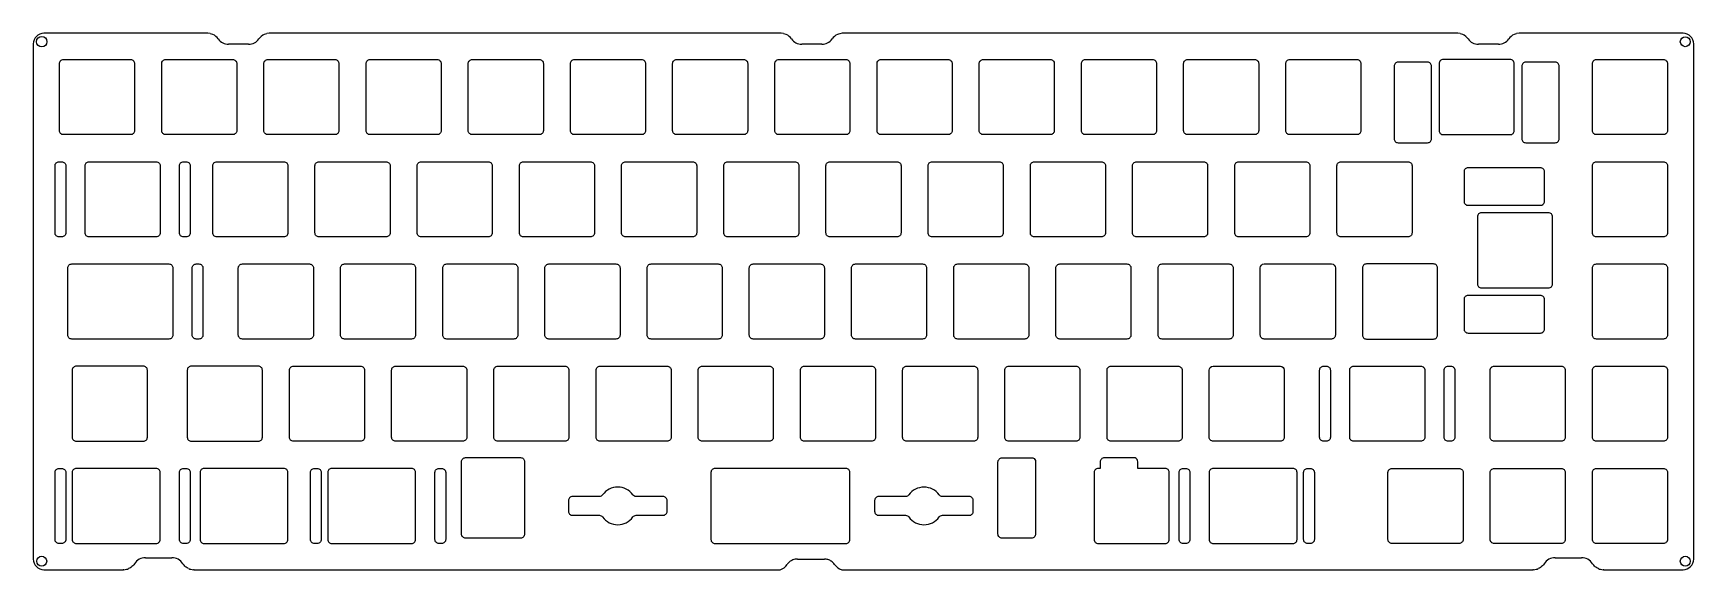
# Model space of a CAD drawing. Header units: millimetres. Extents: x -58 to 251, y -150 to -50.
import ezdxf

# ---------------------------------------------------------------- set-up
doc = ezdxf.new("R2010")
doc.units = ezdxf.units.MM
doc.layers.get('0').update_dxf_attribs({"linetype": 'CONTINUOUS'})

msp = doc.modelspace()

# ---------------------------------------------------------------- linework, layer by layer
for p, q in [((-58.39, -52.42), (-58.39, -148.42)), ((-25.93, -50.42), (-56.39, -50.42)), ((-25.37, -50.5), (-25.83, -50.42)), ((-18.23, -52.47), (-21.97, -52.47)), ((-14.38, -50.42), (-14.84, -50.5)), ((80.92, -50.42), (-14.27, -50.42)), ((81.49, -50.5), (81.02, -50.42)), ((88.62, -52.47), (84.88, -52.47)), ((92.41, -50.42), (91.97, -50.51)), ((207.05, -50.42), (92.58, -50.42)), ((207.62, -50.5), (207.15, -50.42)), ((214.75, -52.47), (211.01, -52.47)), ((218.61, -50.42), (218.14, -50.5)), ((249.16, -50.42), (218.71, -50.42)), ((251.16, -148.42), (251.16, -52.42)), ((-37.45, -148.17), (-32.55, -148.17)), ((84.07, -148.42), (89.09, -148.42)), ((225.33, -148.17), (230.23, -148.17)), ((-56.39, -150.42), (-41.6, -150.42)), ((-41.47, -150.42), (-41.02, -150.33)), ((-28.99, -150.33), (-28.53, -150.42)), ((-28.4, -150.42), (80.84, -150.42)), ((92.32, -150.42), (221.18, -150.42)), ((221.31, -150.42), (221.76, -150.33)), ((233.8, -150.33), (234.25, -150.42)), ((234.38, -150.42), (249.16, -150.42))]:
    msp.add_line(p, q)
for points in [[(-53.49, -56.07, -0.414214), (-52.74, -55.32), (-40.24, -55.32, -0.414214), (-39.49, -56.07), (-39.49, -68.57, -0.414214), (-40.24, -69.32), (-52.74, -69.32, -0.414214), (-53.49, -68.57)], [(-34.44, -56.07, -0.414214), (-33.69, -55.32), (-21.19, -55.32, -0.414214), (-20.44, -56.07), (-20.44, -68.57, -0.414214), (-21.19, -69.32), (-33.69, -69.32, -0.414214), (-34.44, -68.57)], [(-15.39, -56.07, -0.414214), (-14.64, -55.32), (-2.14, -55.32, -0.414214), (-1.39, -56.07), (-1.39, -68.57, -0.414214), (-2.14, -69.32), (-14.64, -69.32, -0.414214), (-15.39, -68.57)], [(3.66, -56.07, -0.414214), (4.41, -55.32), (16.91, -55.32, -0.414214), (17.66, -56.07), (17.66, -68.57, -0.414214), (16.91, -69.32), (4.41, -69.32, -0.414214), (3.66, -68.57)], [(22.71, -56.07, -0.414214), (23.46, -55.32), (35.96, -55.32, -0.414214), (36.71, -56.07), (36.71, -68.57, -0.414214), (35.96, -69.32), (23.46, -69.32, -0.414214), (22.71, -68.57)], [(41.76, -56.07, -0.414214), (42.51, -55.32), (55.01, -55.32, -0.414214), (55.76, -56.07), (55.76, -68.57, -0.414214), (55.01, -69.32), (42.51, -69.32, -0.414214), (41.76, -68.57)], [(74.06, -55.32, -0.414214), (74.81, -56.07), (74.81, -68.57, -0.414214), (74.06, -69.32), (61.56, -69.32, -0.414214), (60.81, -68.57), (60.81, -56.07, -0.414214), (61.56, -55.32)], [(79.86, -56.07, -0.414214), (80.61, -55.32), (93.11, -55.32, -0.414214), (93.86, -56.07), (93.86, -68.57, -0.414214), (93.11, -69.32), (80.61, -69.32, -0.414214), (79.86, -68.57)], [(98.91, -56.07, -0.414214), (99.66, -55.32), (112.16, -55.32, -0.414214), (112.91, -56.07), (112.91, -68.57, -0.414214), (112.16, -69.32), (99.66, -69.32, -0.414214), (98.91, -68.57)], [(117.96, -56.07, -0.414214), (118.71, -55.32), (131.21, -55.32, -0.414214), (131.96, -56.07), (131.96, -68.57, -0.414214), (131.21, -69.32), (118.71, -69.32, -0.414214), (117.96, -68.57)], [(137.01, -56.07, -0.414214), (137.76, -55.32), (150.26, -55.32, -0.414214), (151.01, -56.07), (151.01, -68.57, -0.414214), (150.26, -69.32), (137.76, -69.32, -0.414214), (137.01, -68.57)], [(156.06, -56.07, -0.414214), (156.81, -55.32), (169.31, -55.32, -0.414214), (170.06, -56.07), (170.06, -68.57, -0.414214), (169.31, -69.32), (156.81, -69.32, -0.414214), (156.06, -68.57)], [(175.11, -56.07, -0.414214), (175.86, -55.32), (188.36, -55.32, -0.414214), (189.11, -56.07), (189.11, -68.57, -0.414214), (188.36, -69.32), (175.86, -69.32, -0.414214), (175.11, -68.57)], [(204.44, -69.32), (216.94, -69.32, 0.414214), (217.69, -68.57), (217.69, -56.07, 0.414214), (216.94, -55.32), (204.44, -55.32, 0.414214), (203.69, -56.07), (203.69, -68.57, 0.414214)], [(232.26, -56.07, -0.414214), (233.01, -55.32), (245.51, -55.32, -0.414214), (246.26, -56.07), (246.26, -68.57, -0.414214), (245.51, -69.32), (233.01, -69.32, -0.414214), (232.26, -68.57)], [(201.54, -55.82), (196.04, -55.82, 0.414214), (195.29, -56.57), (195.29, -70.07, 0.414214), (196.04, -70.82), (201.54, -70.82, 0.414214), (202.29, -70.07), (202.29, -56.57, 0.414214)], [(219.84, -70.82), (225.34, -70.82, 0.414214), (226.09, -70.07), (226.09, -56.57, 0.414214), (225.34, -55.82), (219.84, -55.82, 0.414214), (219.09, -56.57), (219.09, -70.07, 0.414214)], [(-54.32, -75.12, -0.414214), (-53.57, -74.37), (-53.07, -74.37, -0.414214), (-52.32, -75.12), (-52.32, -87.62, -0.414214), (-53.07, -88.37), (-53.57, -88.37, -0.414214), (-54.32, -87.62)], [(-48.72, -75.12, -0.414214), (-47.97, -74.37), (-35.47, -74.37, -0.414214), (-34.72, -75.12), (-34.72, -87.62, -0.414214), (-35.47, -88.37), (-47.97, -88.37, -0.414214), (-48.72, -87.62)], [(-29.87, -74.37, -0.414214), (-29.12, -75.12), (-29.12, -87.62, -0.414214), (-29.87, -88.37), (-30.37, -88.37, -0.414214), (-31.12, -87.62), (-31.12, -75.12, -0.414214), (-30.37, -74.37)], [(-11.66, -74.37, -0.414214), (-10.91, -75.12), (-10.91, -87.62, -0.414214), (-11.66, -88.37), (-24.16, -88.37, -0.414214), (-24.91, -87.62), (-24.91, -75.12, -0.414214), (-24.16, -74.37)], [(-5.86, -75.12, -0.414214), (-5.11, -74.37), (7.39, -74.37, -0.414214), (8.14, -75.12), (8.14, -87.62, -0.414214), (7.39, -88.37), (-5.11, -88.37, -0.414214), (-5.86, -87.62)], [(13.19, -75.12, -0.414214), (13.94, -74.37), (26.44, -74.37, -0.414214), (27.19, -75.12), (27.19, -87.62, -0.414214), (26.44, -88.37), (13.94, -88.37, -0.414214), (13.19, -87.62)], [(32.24, -75.12, -0.414214), (32.99, -74.37), (45.49, -74.37, -0.414214), (46.24, -75.12), (46.24, -87.62, -0.414214), (45.49, -88.37), (32.99, -88.37, -0.414214), (32.24, -87.62)], [(51.29, -75.12, -0.414214), (52.04, -74.37), (64.54, -74.37, -0.414214), (65.29, -75.12), (65.29, -87.62, -0.414214), (64.54, -88.37), (52.04, -88.37, -0.414214), (51.29, -87.62)], [(70.34, -75.12, -0.414214), (71.09, -74.37), (83.59, -74.37, -0.414214), (84.34, -75.12), (84.34, -87.62, -0.414214), (83.59, -88.37), (71.09, -88.37, -0.414214), (70.34, -87.62)], [(102.64, -74.37, -0.414214), (103.39, -75.12), (103.39, -87.62, -0.414214), (102.64, -88.37), (90.14, -88.37, -0.414214), (89.39, -87.62), (89.39, -75.12, -0.414214), (90.14, -74.37)], [(108.44, -75.12, -0.414214), (109.19, -74.37), (121.69, -74.37, -0.414214), (122.44, -75.12), (122.44, -87.62, -0.414214), (121.69, -88.37), (109.19, -88.37, -0.414214), (108.44, -87.62)], [(127.49, -75.12, -0.414214), (128.24, -74.37), (140.74, -74.37, -0.414214), (141.49, -75.12), (141.49, -87.62, -0.414214), (140.74, -88.37), (128.24, -88.37, -0.414214), (127.49, -87.62)], [(146.54, -75.12, -0.414214), (147.29, -74.37), (159.79, -74.37, -0.414214), (160.54, -75.12), (160.54, -87.62, -0.414214), (159.79, -88.37), (147.29, -88.37, -0.414214), (146.54, -87.62)], [(178.84, -74.37, -0.414214), (179.59, -75.12), (179.59, -87.62, -0.414214), (178.84, -88.37), (166.34, -88.37, -0.414214), (165.59, -87.62), (165.59, -75.12, -0.414214), (166.34, -74.37)], [(184.64, -75.12, -0.414214), (185.39, -74.37), (197.89, -74.37, -0.414214), (198.64, -75.12), (198.64, -87.62, -0.414214), (197.89, -88.37), (185.39, -88.37, -0.414214), (184.64, -87.62)], [(208.33, -76.24), (208.33, -81.74, 0.414214), (209.08, -82.49), (222.58, -82.49, 0.414214), (223.33, -81.74), (223.33, -76.24, 0.414214), (222.58, -75.49), (209.08, -75.49, 0.414214)], [(232.26, -75.12, -0.414214), (233.01, -74.37), (245.51, -74.37, -0.414214), (246.26, -75.12), (246.26, -87.62, -0.414214), (245.51, -88.37), (233.01, -88.37, -0.414214), (232.26, -87.62)], [(224.83, -97.14), (224.83, -84.64, 0.414214), (224.08, -83.89), (211.58, -83.89, 0.414214), (210.83, -84.64), (210.83, -97.14, 0.414214), (211.58, -97.89), (224.08, -97.89, 0.414214)], [(-51.19, -107.42, -0.414214), (-51.94, -106.67), (-51.94, -94.17, -0.414214), (-51.19, -93.42), (-33.09, -93.42, -0.414214), (-32.34, -94.17), (-32.34, -106.67, -0.414214), (-33.09, -107.42)], [(-28.74, -94.17, -0.414214), (-27.99, -93.42), (-27.49, -93.42, -0.414214), (-26.74, -94.17), (-26.74, -106.67, -0.414214), (-27.49, -107.42), (-27.99, -107.42, -0.414214), (-28.74, -106.67)], [(-20.15, -94.17, -0.414214), (-19.4, -93.42), (-6.9, -93.42, -0.414214), (-6.15, -94.17), (-6.15, -106.67, -0.414214), (-6.9, -107.42), (-19.4, -107.42, -0.414214), (-20.15, -106.67)], [(-1.1, -94.17, -0.414214), (-0.35, -93.42), (12.15, -93.42, -0.414214), (12.9, -94.17), (12.9, -106.67, -0.414214), (12.15, -107.42), (-0.35, -107.42, -0.414214), (-1.1, -106.67)], [(17.95, -94.17, -0.414214), (18.7, -93.42), (31.2, -93.42, -0.414214), (31.95, -94.17), (31.95, -106.67, -0.414214), (31.2, -107.42), (18.7, -107.42, -0.414214), (17.95, -106.67)], [(37, -94.17, -0.414214), (37.75, -93.42), (50.25, -93.42, -0.414214), (51, -94.17), (51, -106.67, -0.414214), (50.25, -107.42), (37.75, -107.42, -0.414214), (37, -106.67)], [(56.05, -94.17, -0.414214), (56.8, -93.42), (69.3, -93.42, -0.414214), (70.05, -94.17), (70.05, -106.67, -0.414214), (69.3, -107.42), (56.8, -107.42, -0.414214), (56.05, -106.67)], [(75.1, -94.17, -0.414214), (75.85, -93.42), (88.35, -93.42, -0.414214), (89.1, -94.17), (89.1, -106.67, -0.414214), (88.35, -107.42), (75.85, -107.42, -0.414214), (75.1, -106.67)], [(107.4, -93.42, -0.414214), (108.15, -94.17), (108.15, -106.67, -0.414214), (107.4, -107.42), (94.9, -107.42, -0.414214), (94.15, -106.67), (94.15, -94.17, -0.414214), (94.9, -93.42)], [(113.2, -94.17, -0.414214), (113.95, -93.42), (126.45, -93.42, -0.414214), (127.2, -94.17), (127.2, -106.67, -0.414214), (126.45, -107.42), (113.95, -107.42, -0.414214), (113.2, -106.67)], [(132.25, -94.17, -0.414214), (133, -93.42), (145.5, -93.42, -0.414214), (146.25, -94.17), (146.25, -106.67, -0.414214), (145.5, -107.42), (133, -107.42, -0.414214), (132.25, -106.67)], [(151.3, -94.17, -0.414214), (152.05, -93.42), (164.55, -93.42, -0.414214), (165.3, -94.17), (165.3, -106.67, -0.414214), (164.55, -107.42), (152.05, -107.42, -0.414214), (151.3, -106.67)], [(170.35, -94.17, -0.399132), (171.06, -93.42), (183.64, -93.42, -0.399132), (184.35, -94.17), (184.35, -106.67, -0.414214), (183.6, -107.42), (171.1, -107.42, -0.414214), (170.35, -106.67)], [(203.4, -106.67), (203.4, -94.17, 0.414214), (202.65, -93.42), (190.15, -93.42, 0.414214), (189.4, -94.17), (189.4, -106.67, 0.414214), (190.15, -107.42), (202.65, -107.42, 0.414214)], [(232.26, -94.17, -0.414214), (233.01, -93.42), (245.51, -93.42, -0.414214), (246.26, -94.17), (246.26, -106.67, -0.414214), (245.51, -107.42), (233.01, -107.42, -0.414214), (232.26, -106.67)], [(223.33, -105.54), (223.33, -100.04, 0.414214), (222.58, -99.29), (209.08, -99.29, 0.414214), (208.33, -100.04), (208.33, -105.54, 0.414214), (209.08, -106.29), (222.58, -106.29, 0.414214)], [(-37.11, -125.72), (-37.11, -113.22, 0.414214), (-37.86, -112.47), (-50.36, -112.47, 0.414214), (-51.11, -113.22), (-51.11, -125.72, 0.414214), (-50.36, -126.47), (-37.86, -126.47, 0.414214)], [(-15.67, -125.72), (-15.67, -113.22, 0.414214), (-16.42, -112.47), (-28.92, -112.47, 0.414214), (-29.67, -113.22), (-29.67, -125.72, 0.414214), (-28.92, -126.47), (-16.42, -126.47, 0.414214)], [(2.63, -112.47, -0.414214), (3.38, -113.22), (3.38, -125.72, -0.414214), (2.63, -126.47), (-9.87, -126.47, -0.414214), (-10.62, -125.72), (-10.62, -113.22, -0.414214), (-9.87, -112.47)], [(8.43, -113.22, -0.414214), (9.18, -112.47), (21.68, -112.47, -0.414214), (22.43, -113.22), (22.43, -125.72, -0.414214), (21.68, -126.47), (9.18, -126.47, -0.414214), (8.43, -125.72)], [(27.48, -113.22, -0.414214), (28.23, -112.47), (40.73, -112.47, -0.414214), (41.48, -113.22), (41.48, -125.72, -0.414214), (40.73, -126.47), (28.23, -126.47, -0.414214), (27.48, -125.72)], [(46.53, -113.22, -0.414214), (47.28, -112.47), (59.78, -112.47, -0.414214), (60.53, -113.22), (60.53, -125.72, -0.414214), (59.78, -126.47), (47.28, -126.47, -0.414214), (46.53, -125.72)], [(65.58, -113.22, -0.414214), (66.33, -112.47), (78.83, -112.47, -0.414214), (79.58, -113.22), (79.58, -125.72, -0.414214), (78.83, -126.47), (66.33, -126.47, -0.414214), (65.58, -125.72)], [(84.63, -113.22, -0.414214), (85.38, -112.47), (97.88, -112.47, -0.414214), (98.63, -113.22), (98.63, -125.72, -0.414214), (97.88, -126.47), (85.38, -126.47, -0.414214), (84.63, -125.72)], [(116.93, -112.47, -0.414214), (117.68, -113.22), (117.68, -125.72, -0.414214), (116.93, -126.47), (104.43, -126.47, -0.414214), (103.68, -125.72), (103.68, -113.22, -0.414214), (104.43, -112.47)], [(122.73, -113.22, -0.414214), (123.48, -112.47), (135.98, -112.47, -0.414214), (136.73, -113.22), (136.73, -125.72, -0.414214), (135.98, -126.47), (123.48, -126.47, -0.414214), (122.73, -125.72)], [(155.03, -112.47, -0.414214), (155.78, -113.22), (155.78, -125.72, -0.414214), (155.03, -126.47), (142.53, -126.47, -0.414214), (141.78, -125.72), (141.78, -113.22, -0.414214), (142.53, -112.47)], [(160.83, -113.22, -0.399132), (161.54, -112.47), (174.11, -112.47, -0.399132), (174.83, -113.22), (174.83, -125.72, -0.414214), (174.08, -126.47), (161.58, -126.47, -0.414214), (160.83, -125.72)], [(182.67, -112.47, -0.414214), (183.42, -113.22), (183.42, -125.72, -0.414214), (182.67, -126.47), (182.17, -126.47, -0.414214), (181.42, -125.72), (181.42, -113.22, -0.414214), (182.17, -112.47)], [(187.02, -113.22, -0.414214), (187.77, -112.47), (200.27, -112.47, -0.414214), (201.02, -113.22), (201.02, -125.72, -0.414214), (200.27, -126.47), (187.77, -126.47, -0.414214), (187.02, -125.72)], [(205.87, -112.47, -0.414214), (206.62, -113.22), (206.62, -125.72, -0.414214), (205.87, -126.47), (205.37, -126.47, -0.414214), (204.62, -125.72), (204.62, -113.22, -0.414214), (205.37, -112.47)], [(226.46, -112.47, -0.414214), (227.21, -113.22), (227.21, -125.72, -0.414214), (226.46, -126.47), (213.96, -126.47, -0.414214), (213.21, -125.72), (213.21, -113.22, -0.414214), (213.96, -112.47)], [(232.26, -113.22, -0.414214), (233.01, -112.47), (245.51, -112.47, -0.414214), (246.26, -113.22), (246.26, -125.72, -0.414214), (245.51, -126.47), (233.01, -126.47, -0.414214), (232.26, -125.72)], [(32.46, -129.52, -0.414214), (33.21, -130.27), (33.21, -143.77, -0.414214), (32.46, -144.52), (22.21, -144.52, -0.414214), (21.46, -143.77), (21.46, -130.27, -0.414214), (22.21, -129.52)], [(127.98, -129.57, -0.310847), (128.46, -130.27), (128.46, -143.77, -0.414214), (127.71, -144.52), (122.21, -144.52, -0.414214), (121.46, -143.77), (121.46, -130.32, -0.414214), (122.21, -129.57)], [(147.03, -129.57), (141.26, -129.57, 0.414214), (140.51, -130.32), (140.51, -131.52), (140.14, -131.52, 0.414214), (139.39, -132.27), (139.39, -144.77, 0.414214), (140.14, -145.52), (152.64, -145.52, 0.414214), (153.39, -144.77), (153.39, -132.27, 0.414214), (152.64, -131.52), (147.51, -131.52), (147.51, -130.27, 0.310847)], [(-53.07, -131.52, -0.414214), (-52.32, -132.27), (-52.32, -144.77, -0.414214), (-53.07, -145.52), (-53.57, -145.52, -0.414214), (-54.32, -144.77), (-54.32, -132.27, -0.414214), (-53.57, -131.52)], [(-50.36, -145.52), (-35.47, -145.52, 0.414214), (-34.72, -144.77), (-34.72, -132.27, 0.414214), (-35.47, -131.52), (-50.36, -131.52, 0.414214), (-51.11, -132.27), (-51.11, -144.77, 0.414214)], [(-31.12, -132.27, -0.414214), (-30.37, -131.52), (-29.87, -131.52, -0.414214), (-29.12, -132.27), (-29.12, -144.77, -0.414214), (-29.87, -145.52), (-30.37, -145.52, -0.414214), (-31.12, -144.77)], [(-11.66, -131.52), (-26.54, -131.52, 0.414214), (-27.29, -132.27), (-27.29, -144.77, 0.414214), (-26.54, -145.52), (-11.66, -145.52, 0.414214), (-10.91, -144.77), (-10.91, -132.27, 0.414214)], [(-6.7, -132.27, -0.414214), (-5.95, -131.52), (-5.45, -131.52, -0.414214), (-4.7, -132.27), (-4.7, -144.77, -0.414214), (-5.45, -145.52), (-5.95, -145.52, -0.414214), (-6.7, -144.77)], [(-2.73, -145.52), (12.15, -145.52, 0.414214), (12.9, -144.77), (12.9, -132.27, 0.414214), (12.15, -131.52), (-2.73, -131.52, 0.414214), (-3.48, -132.27), (-3.48, -144.77, 0.414214)], [(16.5, -132.27, -0.414214), (17.25, -131.52), (17.75, -131.52, -0.414214), (18.5, -132.27), (18.5, -144.77, -0.414214), (17.75, -145.52), (17.25, -145.52, -0.414214), (16.5, -144.77)], [(93.11, -131.52), (68.71, -131.52, 0.414214), (67.96, -132.27), (67.96, -144.77, 0.414214), (68.71, -145.52), (93.11, -145.52, 0.414214), (93.86, -144.77), (93.86, -132.27, 0.414214)], [(155.23, -132.27, -0.414214), (155.98, -131.52), (156.48, -131.52, -0.414214), (157.23, -132.27), (157.23, -144.77, -0.414214), (156.48, -145.52), (155.98, -145.52, -0.414214), (155.23, -144.77)], [(161.58, -145.52), (176.46, -145.52, 0.414214), (177.21, -144.77), (177.21, -132.27, 0.414214), (176.46, -131.52), (161.58, -131.52, 0.414214), (160.83, -132.27), (160.83, -144.77, 0.414214)], [(178.43, -132.27, -0.414214), (179.18, -131.52), (179.68, -131.52, -0.414214), (180.43, -132.27), (180.43, -144.77, -0.414214), (179.68, -145.52), (179.18, -145.52, -0.414214), (178.43, -144.77)], [(194.16, -132.27, -0.414214), (194.91, -131.52), (207.41, -131.52, -0.414214), (208.16, -132.27), (208.16, -144.77, -0.414214), (207.41, -145.52), (194.91, -145.52, -0.414214), (194.16, -144.77)], [(213.21, -132.27, -0.414214), (213.96, -131.52), (226.46, -131.52, -0.414214), (227.21, -132.27), (227.21, -144.77, -0.414214), (226.46, -145.52), (213.96, -145.52, -0.414214), (213.21, -144.77)], [(232.26, -132.27, -0.414214), (233.01, -131.52), (245.51, -131.52, -0.414214), (246.26, -132.27), (246.26, -144.77, -0.414214), (245.51, -145.52), (233.01, -145.52, -0.414214), (232.26, -144.77)], [(59.78, -139.52), (59.78, -137.52, 0.414214), (59.03, -136.77), (54.02, -136.77, -0.239932), (53.42, -136.46, 0.509175), (47.75, -136.46, -0.239932), (47.15, -136.77), (42.14, -136.77, 0.414214), (41.39, -137.52), (41.39, -139.52, 0.414214), (42.14, -140.27), (47.15, -140.27, -0.239932), (47.75, -140.58, 0.509175), (53.42, -140.58, -0.239932), (54.02, -140.27), (59.03, -140.27, 0.414214)], [(116.86, -139.52), (116.86, -137.52, 0.414214), (116.11, -136.77), (111.1, -136.77, -0.239932), (110.49, -136.46, 0.509175), (104.83, -136.46, -0.239932), (104.22, -136.77), (99.21, -136.77, 0.414214), (98.46, -137.52), (98.46, -139.52, 0.414214), (99.21, -140.27), (104.22, -140.27, -0.239932), (104.83, -140.58, 0.509175), (110.49, -140.58, -0.239932), (111.1, -140.27), (116.11, -140.27, 0.414214)]]:
    msp.add_lwpolyline(points, format="xyb", close=True)
for centre, radius in [((-56.8, -52), 0.98), ((249.58, -52), 0.93), ((-56.8, -148.83), 0.93), ((249.58, -148.83), 0.93)]:
    msp.add_circle(centre, radius)
for centre, radius, start, end in [((-56.39, -52.42), 2, 90, 180), ((-25.93, -52.92), 2.5, 87.6383, 90), ((-25.77, -52.72), 2.25, 66.8432, 79.7369), ((-25.93, -52.92), 2.5, 35.2622, 65.1606), ((-21.97, -50.12), 2.35, 215.2622, 270), ((-18.23, -50.12), 2.35, 270, 324.7378), ((-14.27, -52.92), 2.5, 114.8394, 144.7378), ((-14.44, -52.72), 2.25, 100.2631, 113.1568), ((-14.27, -52.92), 2.5, 90, 92.3617), ((80.92, -52.92), 2.5, 87.6383, 90), ((81.09, -52.72), 2.25, 66.8432, 79.7369), ((80.92, -52.92), 2.5, 35.2622, 65.1606), ((84.88, -50.12), 2.35, 215.2622, 270), ((88.62, -50.12), 2.35, 270, 324.7378), ((92.58, -52.92), 2.5, 114.8394, 144.7378), ((92.41, -52.72), 2.25, 101.418, 113.1568), ((92.58, -52.92), 2.5, 90, 93.9477), ((207.05, -52.92), 2.5, 87.6383, 90), ((207.22, -52.72), 2.25, 66.8432, 79.7369), ((207.05, -52.92), 2.5, 35.2622, 65.1606), ((211.01, -50.12), 2.35, 215.2622, 270), ((214.75, -50.12), 2.35, 270, 324.7378), ((218.71, -52.92), 2.5, 114.8394, 144.7378), ((218.54, -52.72), 2.25, 100.2631, 113.1568), ((218.71, -52.92), 2.5, 90, 92.3617), ((249.16, -52.42), 2, 0, 90), ((-37.45, -150.62), 2.45, 90, 146.9383), ((-32.55, -150.62), 2.45, 33.0617, 90), ((225.33, -150.62), 2.45, 90, 146.9383), ((230.23, -150.62), 2.45, 33.0617, 90), ((-41.43, -148.12), 2.25, 280.5705, 291.7672), ((-28.57, -148.12), 2.25, 248.2334, 259.4295), ((80.15, -148.12), 2.4, 286.6334, 326.4199), ((93.01, -148.12), 2.4, 213.5801, 253.3664), ((221.35, -148.12), 2.25, 280.5705, 291.7672), ((234.21, -148.12), 2.25, 248.2326, 259.4295)]:
    msp.add_arc(centre, radius, start, end)
for centre, start_param, end_param in [((-56.39, -148.42), 4.712389, 6.283185), ((249.16, -148.42), 6.283185, 7.853982)]:
    msp.add_ellipse(centre, major_axis=(0, -2), ratio=1, start_param=start_param, end_param=end_param)
for points, knots in [([(84.07, -148.42), (83.77, -148.42), (83.47, -148.48), (82.98, -148.68), (82.79, -148.79), (82.43, -149.09), (82.28, -149.26), (82.15, -149.45)], [0, 0, 0, 0, 0.0895662, 0.0895662, 0.1582919, 0.1582919, 0.2270175, 0.2270175, 0.2270175, 0.2270175]), ([(91.01, -149.45), (90.85, -149.2), (90.63, -148.98), (90.2, -148.69), (89.99, -148.59), (89.55, -148.45), (89.32, -148.42), (89.09, -148.42)], [0, 0, 0, 0, 0.0895662, 0.0895662, 0.1582918, 0.1582918, 0.2270174, 0.2270174, 0.2270174, 0.2270174]), ([(-39.51, -149.28), (-39.68, -149.56), (-39.91, -149.79), (-40.31, -150.07), (-40.45, -150.14), (-40.6, -150.21)], [0, 0, 0, 0, 0.0976611, 0.0976611, 0.1456458, 0.1456458, 0.1456458, 0.1456458]), ([(-29.41, -150.21), (-29.62, -150.12), (-29.82, -149.99), (-30.19, -149.68), (-30.36, -149.49), (-30.5, -149.28)], [0.1035077, 0.1035077, 0.1035077, 0.1035077, 0.1733474, 0.1733474, 0.2490337, 0.2490337, 0.2490337, 0.2490337]), ([(223.28, -149.28), (223.1, -149.56), (222.87, -149.79), (222.47, -150.07), (222.33, -150.14), (222.18, -150.21)], [0, 0, 0, 0, 0.0976611, 0.0976611, 0.1456458, 0.1456458, 0.1456458, 0.1456458]), ([(233.38, -150.21), (233.16, -150.12), (232.96, -149.99), (232.59, -149.68), (232.42, -149.49), (232.28, -149.28)], [0.1035105, 0.1035105, 0.1035105, 0.1035105, 0.1733475, 0.1733475, 0.2490338, 0.2490338, 0.2490338, 0.2490338])]:
    msp.add_open_spline(points, degree=3, knots=knots)
for points in [[(-41.47, -150.42), (-41.52, -150.42), (-41.56, -150.42), (-41.6, -150.42)], [(-28.4, -150.42), (-28.45, -150.42), (-28.49, -150.42), (-28.53, -150.42)], [(221.31, -150.42), (221.27, -150.42), (221.22, -150.42), (221.18, -150.42)], [(234.38, -150.42), (234.34, -150.42), (234.29, -150.42), (234.25, -150.42)]]:
    msp.add_open_spline(points, degree=3)

doc.saveas('drawing.dxf')
